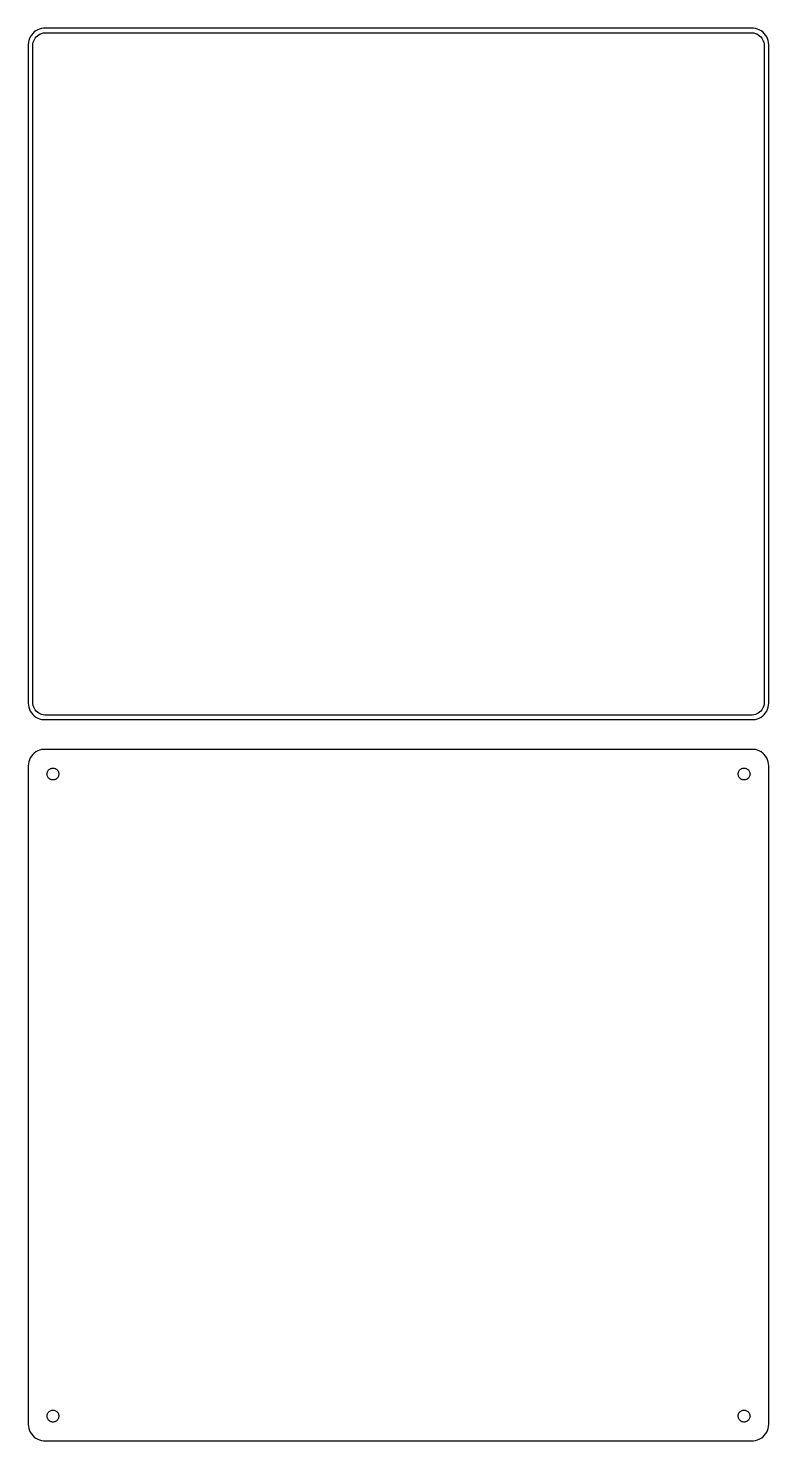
# Model space of a CAD drawing. Header units: metres. Extents: x -112 to 112, y 114 to 543.
import ezdxf

# ---------------------------------------------------------------- set-up
doc = ezdxf.new("R2010")
doc.units = ezdxf.units.M

msp = doc.modelspace()

# ---------------------------------------------------------------- linework, layer by layer
for p, q in [((-111.545, 540.939), (-111.882, 540.409)), ((-111.145, 541.423), (-111.545, 540.939)), ((-110.687, 541.853), (-111.145, 541.423)), ((-110.179, 542.222), (-110.687, 541.853)), ((-109.629, 542.524), (-110.179, 542.222)), ((-110.071, 540.399), (-109.716, 540.731)), ((-109.716, 540.731), (-109.323, 541.017)), ((-109.045, 542.755), (-109.629, 542.524)), ((-109.323, 541.017), (-108.898, 541.251)), ((-108.437, 542.911), (-109.045, 542.755)), ((-108.898, 541.251), (-108.446, 541.43)), ((-108.446, 541.43), (-107.975, 541.551)), ((-107.814, 542.99), (-108.437, 542.911)), ((-107.975, 541.551), (-107.493, 541.612)), ((107.814, 542.99), (-107.814, 542.99)), ((-107.493, 541.612), (107.493, 541.612)), ((107.493, 541.612), (107.975, 541.551)), ((108.437, 542.911), (107.814, 542.99)), ((107.975, 541.551), (108.446, 541.43)), ((109.045, 542.755), (108.437, 542.911)), ((108.446, 541.43), (108.898, 541.251)), ((108.898, 541.251), (109.323, 541.017)), ((109.629, 542.524), (109.045, 542.755)), ((109.323, 541.017), (109.716, 540.731)), ((110.179, 542.222), (109.629, 542.524)), ((109.716, 540.731), (110.071, 540.399)), ((110.687, 541.853), (110.179, 542.222)), ((111.145, 541.423), (110.687, 541.853)), ((111.545, 540.939), (111.145, 541.423)), ((111.882, 540.409), (111.545, 540.939)), ((-112.461, 538.627), (-112.5, 538)), ((-112.5, 538), (-112.5, 338)), ((-112.343, 539.243), (-112.461, 538.627)), ((-112.149, 539.841), (-112.343, 539.243)), ((-111.882, 540.409), (-112.149, 539.841)), ((-111.119, 537.75), (-111.089, 538.235)), ((-111.119, 338.25), (-111.119, 537.75)), ((-111.089, 538.235), (-110.998, 538.712)), ((-110.998, 538.712), (-110.848, 539.174)), ((-110.848, 539.174), (-110.641, 539.614)), ((-110.641, 539.614), (-110.38, 540.024)), ((-110.38, 540.024), (-110.071, 540.399)), ((110.071, 540.399), (110.38, 540.024)), ((110.38, 540.024), (110.641, 539.614)), ((110.641, 539.614), (110.848, 539.174)), ((110.848, 539.174), (110.998, 538.712)), ((110.998, 538.712), (111.089, 538.235)), ((111.089, 538.235), (111.119, 537.75)), ((111.119, 537.75), (111.119, 338.25)), ((112.149, 539.841), (111.882, 540.409)), ((112.343, 539.243), (112.149, 539.841)), ((112.461, 538.627), (112.343, 539.243)), ((112.5, 538), (112.461, 538.627)), ((112.5, 338), (112.5, 538)), ((-112.5, 338), (-112.461, 337.373)), ((-112.461, 337.373), (-112.343, 336.757)), ((-112.343, 336.757), (-112.149, 336.159)), ((-112.149, 336.159), (-111.882, 335.591)), ((-111.882, 335.591), (-111.545, 335.061)), ((-111.545, 335.061), (-111.145, 334.577)), ((-111.089, 337.765), (-111.119, 338.25)), ((-110.998, 337.288), (-111.089, 337.765)), ((-110.848, 336.826), (-110.998, 337.288)), ((-110.641, 336.386), (-110.848, 336.826)), ((-110.38, 335.976), (-110.641, 336.386)), ((-110.071, 335.601), (-110.38, 335.976)), ((-109.716, 335.269), (-110.071, 335.601)), ((-109.323, 334.983), (-109.716, 335.269)), ((-108.898, 334.749), (-109.323, 334.983)), ((-108.446, 334.57), (-108.898, 334.749)), ((108.898, 334.749), (108.446, 334.57)), ((109.323, 334.983), (108.898, 334.749)), ((109.716, 335.269), (109.323, 334.983)), ((110.071, 335.601), (109.716, 335.269)), ((110.38, 335.976), (110.071, 335.601)), ((110.641, 336.386), (110.38, 335.976)), ((110.848, 336.826), (110.641, 336.386)), ((110.998, 337.288), (110.848, 336.826)), ((111.089, 337.765), (110.998, 337.288)), ((111.119, 338.25), (111.089, 337.765)), ((111.145, 334.577), (111.545, 335.061)), ((111.545, 335.061), (111.882, 335.591)), ((111.882, 335.591), (112.149, 336.159)), ((112.149, 336.159), (112.343, 336.757)), ((112.343, 336.757), (112.461, 337.373)), ((112.461, 337.373), (112.5, 338)), ((-111.145, 334.577), (-110.687, 334.147)), ((-110.687, 334.147), (-110.179, 333.778)), ((-110.179, 333.778), (-109.629, 333.476)), ((-109.629, 333.476), (-109.045, 333.245)), ((-109.045, 333.245), (-108.437, 333.089)), ((-107.975, 334.449), (-108.446, 334.57)), ((-108.437, 333.089), (-107.814, 333.01)), ((-107.493, 334.388), (-107.975, 334.449)), ((-107.814, 333.01), (107.814, 333.01)), ((107.493, 334.388), (-107.493, 334.388)), ((107.975, 334.449), (107.493, 334.388)), ((107.814, 333.01), (108.437, 333.089)), ((108.446, 334.57), (107.975, 334.449)), ((108.437, 333.089), (109.045, 333.245)), ((109.045, 333.245), (109.629, 333.476)), ((109.629, 333.476), (110.179, 333.778)), ((110.179, 333.778), (110.687, 334.147)), ((110.687, 334.147), (111.145, 334.577)), ((-111.545, 321.939), (-111.882, 321.409)), ((-111.145, 322.423), (-111.545, 321.939)), ((-110.687, 322.853), (-111.145, 322.423)), ((-110.179, 323.222), (-110.687, 322.853)), ((-109.629, 323.524), (-110.179, 323.222)), ((-109.045, 323.755), (-109.629, 323.524)), ((-108.437, 323.911), (-109.045, 323.755)), ((-107.814, 323.99), (-108.437, 323.911)), ((107.814, 323.99), (-107.814, 323.99)), ((108.437, 323.911), (107.814, 323.99)), ((109.045, 323.755), (108.437, 323.911)), ((109.629, 323.524), (109.045, 323.755)), ((110.179, 323.222), (109.629, 323.524)), ((110.687, 322.853), (110.179, 323.222)), ((111.145, 322.423), (110.687, 322.853)), ((111.545, 321.939), (111.145, 322.423)), ((111.882, 321.409), (111.545, 321.939)), ((-112.461, 319.627), (-112.5, 319)), ((-112.5, 319), (-112.5, 119)), ((-112.343, 320.243), (-112.461, 319.627)), ((-112.149, 320.841), (-112.343, 320.243)), ((-111.882, 321.409), (-112.149, 320.841)), ((-106.577, 317.367), (-106.456, 317.558)), ((-106.456, 317.558), (-106.312, 317.732)), ((-106.312, 317.732), (-106.147, 317.887)), ((-106.147, 317.887), (-105.964, 318.02)), ((-105.964, 318.02), (-105.766, 318.129)), ((-105.766, 318.129), (-105.556, 318.212)), ((-105.556, 318.212), (-105.337, 318.268)), ((-105.337, 318.268), (-105.113, 318.296)), ((-105.113, 318.296), (-104.887, 318.296)), ((-104.887, 318.296), (-104.663, 318.268)), ((-104.663, 318.268), (-104.444, 318.212)), ((-104.444, 318.212), (-104.234, 318.129)), ((-104.234, 318.129), (-104.036, 318.02)), ((-104.036, 318.02), (-103.853, 317.887)), ((-103.853, 317.887), (-103.688, 317.732)), ((-103.688, 317.732), (-103.544, 317.558)), ((-103.544, 317.558), (-103.423, 317.367)), ((103.423, 317.367), (103.544, 317.558)), ((103.544, 317.558), (103.688, 317.732)), ((103.688, 317.732), (103.853, 317.887)), ((103.853, 317.887), (104.036, 318.02)), ((104.036, 318.02), (104.234, 318.129)), ((104.234, 318.129), (104.444, 318.212)), ((104.444, 318.212), (104.663, 318.268)), ((104.663, 318.268), (104.887, 318.296)), ((104.887, 318.296), (105.113, 318.296)), ((105.113, 318.296), (105.337, 318.268)), ((105.337, 318.268), (105.556, 318.212)), ((105.556, 318.212), (105.766, 318.129)), ((105.766, 318.129), (105.964, 318.02)), ((105.964, 318.02), (106.147, 317.887)), ((106.147, 317.887), (106.312, 317.732)), ((106.312, 317.732), (106.456, 317.558)), ((106.456, 317.558), (106.577, 317.367)), ((112.149, 320.841), (111.882, 321.409)), ((112.343, 320.243), (112.149, 320.841)), ((112.461, 319.627), (112.343, 320.243)), ((112.5, 319), (112.461, 319.627)), ((112.5, 119), (112.5, 319)), ((-106.8, 316.5), (-106.786, 316.726)), ((-106.786, 316.274), (-106.8, 316.5)), ((-106.786, 316.726), (-106.743, 316.948)), ((-106.743, 316.052), (-106.786, 316.274)), ((-106.743, 316.948), (-106.674, 317.163)), ((-106.674, 315.837), (-106.743, 316.052)), ((-106.674, 317.163), (-106.577, 317.367)), ((-106.577, 315.633), (-106.674, 315.837)), ((-106.456, 315.442), (-106.577, 315.633)), ((-106.312, 315.268), (-106.456, 315.442)), ((-106.147, 315.113), (-106.312, 315.268)), ((-105.964, 314.98), (-106.147, 315.113)), ((-105.766, 314.871), (-105.964, 314.98)), ((-105.556, 314.788), (-105.766, 314.871)), ((-105.337, 314.732), (-105.556, 314.788)), ((-105.113, 314.704), (-105.337, 314.732)), ((-104.887, 314.704), (-105.113, 314.704)), ((-104.663, 314.732), (-104.887, 314.704)), ((-104.444, 314.788), (-104.663, 314.732)), ((-104.234, 314.871), (-104.444, 314.788)), ((-104.036, 314.98), (-104.234, 314.871)), ((-103.853, 315.113), (-104.036, 314.98)), ((-103.688, 315.268), (-103.853, 315.113)), ((-103.544, 315.442), (-103.688, 315.268)), ((-103.423, 315.633), (-103.544, 315.442)), ((-103.423, 317.367), (-103.326, 317.163)), ((-103.326, 315.837), (-103.423, 315.633)), ((-103.326, 317.163), (-103.257, 316.948)), ((-103.257, 316.052), (-103.326, 315.837)), ((-103.257, 316.948), (-103.214, 316.726)), ((-103.214, 316.274), (-103.257, 316.052)), ((-103.214, 316.726), (-103.2, 316.5)), ((-103.2, 316.5), (-103.214, 316.274)), ((103.2, 316.5), (103.214, 316.726)), ((103.214, 316.274), (103.2, 316.5)), ((103.214, 316.726), (103.257, 316.948)), ((103.257, 316.052), (103.214, 316.274)), ((103.257, 316.948), (103.326, 317.163)), ((103.326, 315.837), (103.257, 316.052)), ((103.326, 317.163), (103.423, 317.367)), ((103.423, 315.633), (103.326, 315.837)), ((103.544, 315.442), (103.423, 315.633)), ((103.688, 315.268), (103.544, 315.442)), ((103.853, 315.113), (103.688, 315.268)), ((104.036, 314.98), (103.853, 315.113)), ((104.234, 314.871), (104.036, 314.98)), ((104.444, 314.788), (104.234, 314.871)), ((104.663, 314.732), (104.444, 314.788)), ((104.887, 314.704), (104.663, 314.732)), ((105.113, 314.704), (104.887, 314.704)), ((105.337, 314.732), (105.113, 314.704)), ((105.556, 314.788), (105.337, 314.732)), ((105.766, 314.871), (105.556, 314.788)), ((105.964, 314.98), (105.766, 314.871)), ((106.147, 315.113), (105.964, 314.98)), ((106.312, 315.268), (106.147, 315.113)), ((106.456, 315.442), (106.312, 315.268)), ((106.577, 315.633), (106.456, 315.442)), ((106.577, 317.367), (106.674, 317.163)), ((106.674, 315.837), (106.577, 315.633)), ((106.674, 317.163), (106.743, 316.948)), ((106.743, 316.052), (106.674, 315.837)), ((106.743, 316.948), (106.786, 316.726)), ((106.786, 316.274), (106.743, 316.052)), ((106.786, 316.726), (106.8, 316.5)), ((106.8, 316.5), (106.786, 316.274)), ((-106.8, 121.5), (-106.786, 121.726)), ((-106.786, 121.274), (-106.8, 121.5)), ((-106.786, 121.726), (-106.743, 121.948)), ((-106.743, 121.052), (-106.786, 121.274)), ((-106.743, 121.948), (-106.674, 122.163)), ((-106.674, 120.837), (-106.743, 121.052)), ((-106.674, 122.163), (-106.577, 122.367)), ((-106.577, 120.633), (-106.674, 120.837)), ((-106.577, 122.367), (-106.456, 122.558)), ((-106.456, 120.442), (-106.577, 120.633)), ((-106.456, 122.558), (-106.312, 122.732)), ((-106.312, 120.268), (-106.456, 120.442)), ((-106.312, 122.732), (-106.147, 122.887)), ((-106.147, 120.113), (-106.312, 120.268)), ((-106.147, 122.887), (-105.964, 123.02)), ((-105.964, 123.02), (-105.766, 123.129)), ((-105.766, 123.129), (-105.556, 123.212)), ((-105.556, 123.212), (-105.337, 123.268)), ((-105.337, 123.268), (-105.113, 123.296)), ((-105.113, 123.296), (-104.887, 123.296)), ((-104.887, 123.296), (-104.663, 123.268)), ((-104.663, 123.268), (-104.444, 123.212)), ((-104.444, 123.212), (-104.234, 123.129)), ((-104.234, 123.129), (-104.036, 123.02)), ((-104.036, 123.02), (-103.853, 122.887)), ((-103.853, 122.887), (-103.688, 122.732)), ((-103.688, 120.268), (-103.853, 120.113)), ((-103.688, 122.732), (-103.544, 122.558)), ((-103.544, 120.442), (-103.688, 120.268)), ((-103.544, 122.558), (-103.423, 122.367)), ((-103.423, 120.633), (-103.544, 120.442)), ((-103.423, 122.367), (-103.326, 122.163)), ((-103.326, 120.837), (-103.423, 120.633)), ((-103.326, 122.163), (-103.257, 121.948)), ((-103.257, 121.052), (-103.326, 120.837)), ((-103.257, 121.948), (-103.214, 121.726)), ((-103.214, 121.274), (-103.257, 121.052)), ((-103.214, 121.726), (-103.2, 121.5)), ((-103.2, 121.5), (-103.214, 121.274)), ((103.2, 121.5), (103.214, 121.726)), ((103.214, 121.274), (103.2, 121.5)), ((103.214, 121.726), (103.257, 121.948)), ((103.257, 121.052), (103.214, 121.274)), ((103.257, 121.948), (103.326, 122.163)), ((103.326, 120.837), (103.257, 121.052)), ((103.326, 122.163), (103.423, 122.367)), ((103.423, 120.633), (103.326, 120.837)), ((103.423, 122.367), (103.544, 122.558)), ((103.544, 120.442), (103.423, 120.633)), ((103.544, 122.558), (103.688, 122.732)), ((103.688, 120.268), (103.544, 120.442)), ((103.688, 122.732), (103.853, 122.887)), ((103.853, 120.113), (103.688, 120.268)), ((103.853, 122.887), (104.036, 123.02)), ((104.036, 123.02), (104.234, 123.129)), ((104.234, 123.129), (104.444, 123.212)), ((104.444, 123.212), (104.663, 123.268)), ((104.663, 123.268), (104.887, 123.296)), ((104.887, 123.296), (105.113, 123.296)), ((105.113, 123.296), (105.337, 123.268)), ((105.337, 123.268), (105.556, 123.212)), ((105.556, 123.212), (105.766, 123.129)), ((105.766, 123.129), (105.964, 123.02)), ((105.964, 123.02), (106.147, 122.887)), ((106.147, 122.887), (106.312, 122.732)), ((106.312, 120.268), (106.147, 120.113)), ((106.312, 122.732), (106.456, 122.558)), ((106.456, 120.442), (106.312, 120.268)), ((106.456, 122.558), (106.577, 122.367)), ((106.577, 120.633), (106.456, 120.442)), ((106.577, 122.367), (106.674, 122.163)), ((106.674, 120.837), (106.577, 120.633)), ((106.674, 122.163), (106.743, 121.948)), ((106.743, 121.052), (106.674, 120.837)), ((106.743, 121.948), (106.786, 121.726)), ((106.786, 121.274), (106.743, 121.052)), ((106.786, 121.726), (106.8, 121.5)), ((106.8, 121.5), (106.786, 121.274)), ((-112.5, 119), (-112.461, 118.373)), ((-112.461, 118.373), (-112.343, 117.757)), ((-112.343, 117.757), (-112.149, 117.159)), ((-112.149, 117.159), (-111.882, 116.591)), ((-111.882, 116.591), (-111.545, 116.061)), ((-111.545, 116.061), (-111.145, 115.577)), ((-105.964, 119.98), (-106.147, 120.113)), ((-105.766, 119.871), (-105.964, 119.98)), ((-105.556, 119.788), (-105.766, 119.871)), ((-105.337, 119.732), (-105.556, 119.788)), ((-105.113, 119.704), (-105.337, 119.732)), ((-104.887, 119.704), (-105.113, 119.704)), ((-104.663, 119.732), (-104.887, 119.704)), ((-104.444, 119.788), (-104.663, 119.732)), ((-104.234, 119.871), (-104.444, 119.788)), ((-104.036, 119.98), (-104.234, 119.871)), ((-103.853, 120.113), (-104.036, 119.98)), ((104.036, 119.98), (103.853, 120.113)), ((104.234, 119.871), (104.036, 119.98)), ((104.444, 119.788), (104.234, 119.871)), ((104.663, 119.732), (104.444, 119.788)), ((104.887, 119.704), (104.663, 119.732)), ((105.113, 119.704), (104.887, 119.704)), ((105.337, 119.732), (105.113, 119.704)), ((105.556, 119.788), (105.337, 119.732)), ((105.766, 119.871), (105.556, 119.788)), ((105.964, 119.98), (105.766, 119.871)), ((106.147, 120.113), (105.964, 119.98)), ((111.145, 115.577), (111.545, 116.061)), ((111.545, 116.061), (111.882, 116.591)), ((111.882, 116.591), (112.149, 117.159)), ((112.149, 117.159), (112.343, 117.757)), ((112.343, 117.757), (112.461, 118.373)), ((112.461, 118.373), (112.5, 119)), ((-111.145, 115.577), (-110.687, 115.147)), ((-110.687, 115.147), (-110.179, 114.778)), ((-110.179, 114.778), (-109.629, 114.476)), ((-109.629, 114.476), (-109.045, 114.245)), ((-109.045, 114.245), (-108.437, 114.089)), ((-108.437, 114.089), (-107.814, 114.01)), ((-107.814, 114.01), (107.814, 114.01)), ((107.814, 114.01), (108.437, 114.089)), ((108.437, 114.089), (109.045, 114.245)), ((109.045, 114.245), (109.629, 114.476)), ((109.629, 114.476), (110.179, 114.778)), ((110.179, 114.778), (110.687, 115.147)), ((110.687, 115.147), (111.145, 115.577))]:
    msp.add_line(p, q)

doc.saveas('drawing.dxf')
